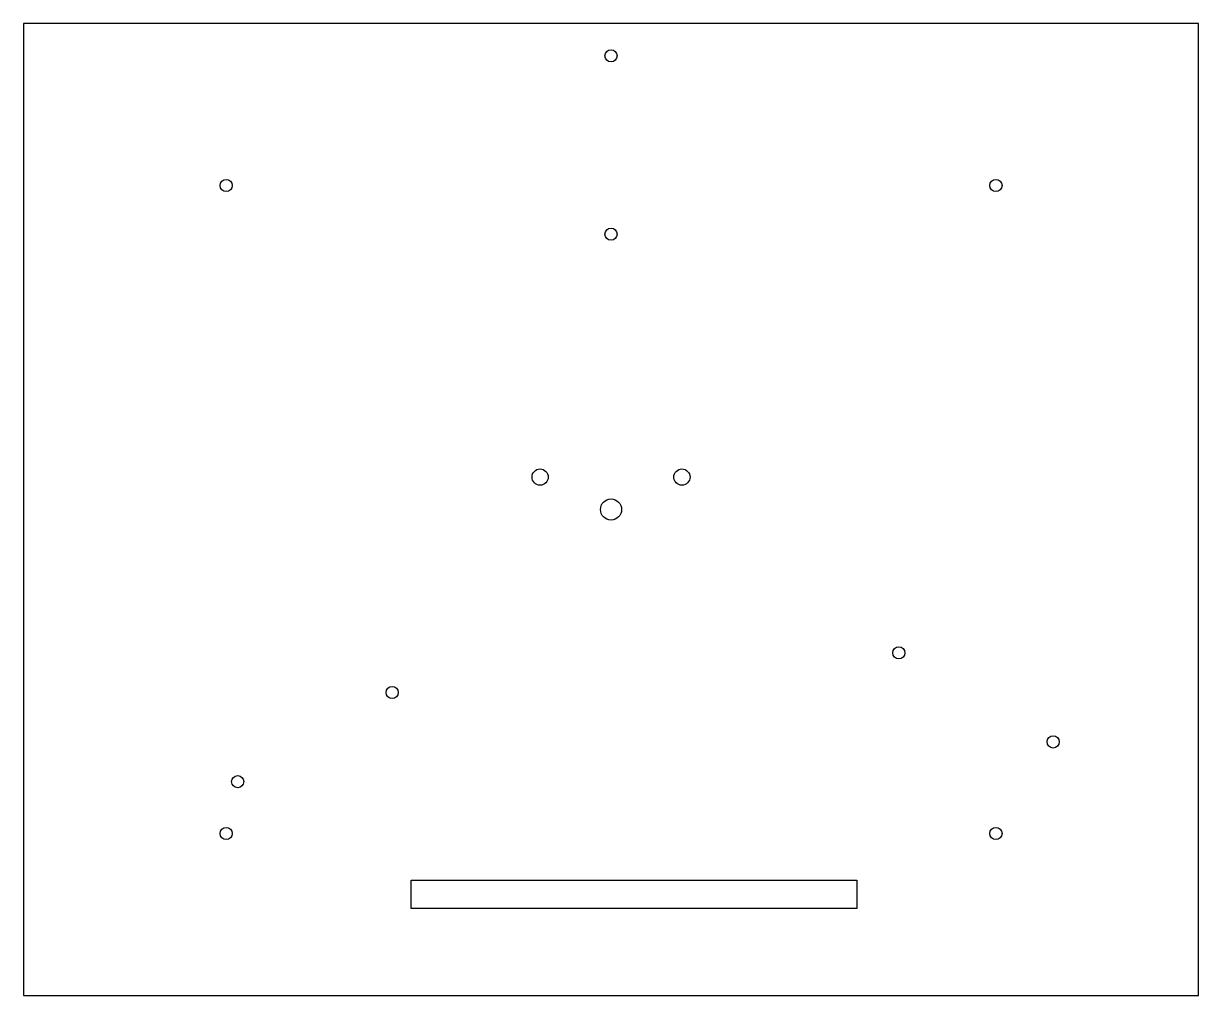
# Model space of a CAD drawing. Header units: millimetres. Extents: x -151 to 139, y -116 to 124.
import ezdxf

# ---------------------------------------------------------------- set-up
doc = ezdxf.new("R2010")
doc.units = ezdxf.units.MM

msp = doc.modelspace()

# ---------------------------------------------------------------- linework, layer by layer
for points in [[(139.34, -115.8), (139.34, 124.2), (-150.66, 124.2), (-150.66, -115.8)], [(-55, -87.3), (55, -87.3), (55, -94.3), (-55, -94.3)]]:
    msp.add_lwpolyline(points, close=True)
for centre, radius in [((-5.66, 116.2), 1.5), ((-100.66, 84.2), 1.5), ((89.34, 84.2), 1.5), ((-5.66, 72.2), 1.5), ((-23.16, 12.2), 2), ((11.84, 12.2), 2), ((-5.66, 4.2), 2.6), ((65.36, -31.19), 1.5), ((-59.69, -41), 1.5), ((103.46, -53.19), 1.5), ((-97.8, -63), 1.5), ((-100.66, -75.8), 1.5), ((89.34, -75.8), 1.5)]:
    msp.add_circle(centre, radius)

doc.saveas('drawing.dxf')
